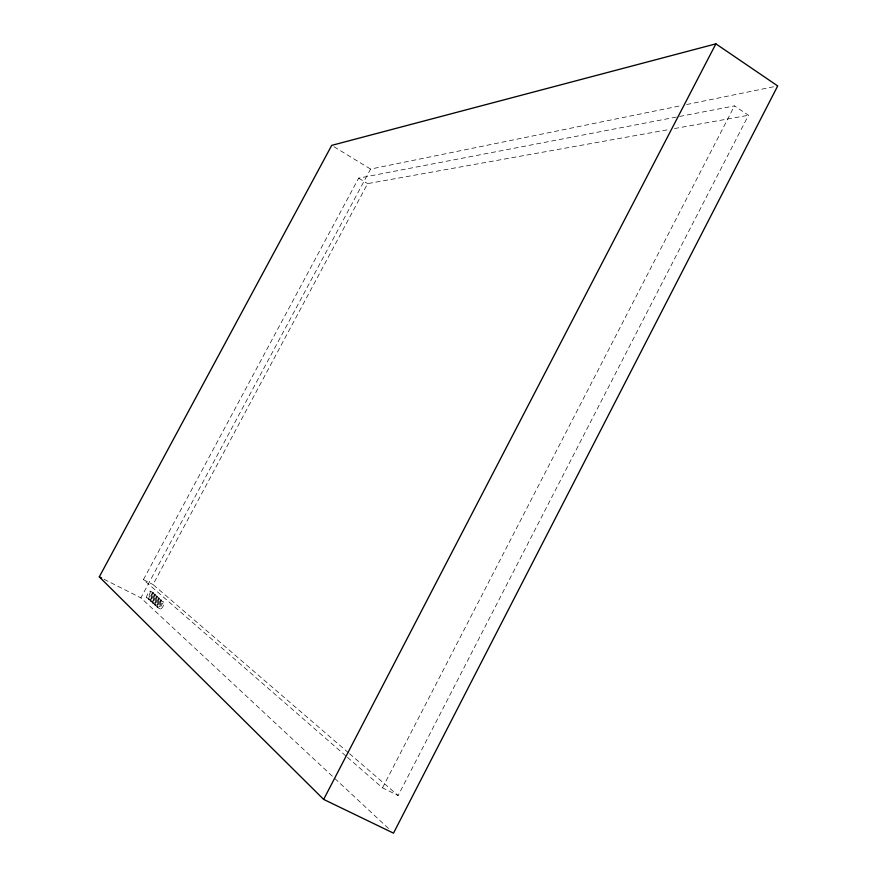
<?xml version="1.0" encoding="UTF-8"?>
<svg xmlns="http://www.w3.org/2000/svg" width="877" height="877" viewBox="0 0 877 877"><rect width="100%" height="100%" fill="white"/><g stroke="black" fill="none" stroke-linecap="round" stroke-linejoin="round"><path stroke-width="0.66" stroke-dasharray="4.38 3.29" d="M347.467 757.344L382.504 787.853L398.147 795.527L748.487 115.271L734.487 105.887L358.649 178.141L143.422 579.664L346.437 756.445M382.504 787.853L734.487 105.887M388.489 828.48L140.901 597.862L370.565 169.075L681.276 105.624M348.498 752.795L153.036 584.542L367.66 183.611L669.096 129.522M686.636 104.527L777.702 85.935M674.479 128.546L748.487 115.271M150.833 601.512L154.078 603.157M152.927 603.442L156.194 605.086M104.045 579.28L140.901 597.862M155.054 605.382L158.331 607.037M157.213 607.355L160.502 609.011M150.23 591.153A3.738 0.888 -62.7 0 1 148.18 596.623A3.738 0.888 -62.7 0 1 146.996 595.571A3.738 0.888 -62.7 0 1 150.23 591.153L153.431 592.775A3.738 0.899 -62.7 0 1 151.392 598.246A3.738 0.899 -62.7 0 1 150.197 597.182A3.738 0.899 -62.7 0 1 153.431 592.775M152.302 592.995A3.76 0.899 -62.7 0 1 150.241 598.498A3.76 0.899 -62.7 0 1 149.046 597.434A3.76 0.899 -62.7 0 1 152.302 592.995L155.525 594.628A3.76 0.91 -62.7 0 1 153.475 600.131A3.76 0.91 -62.7 0 1 152.258 599.057A3.76 0.91 -62.7 0 1 155.525 594.628M154.396 594.858A3.782 0.91 -62.7 0 1 152.335 600.394A3.782 0.91 -62.7 0 1 151.118 599.309A3.782 0.91 -62.7 0 1 154.396 594.858L157.63 596.492A3.782 0.921 -62.8 0 1 155.58 602.028A3.782 0.921 -62.8 0 1 154.352 600.942A3.782 0.921 -62.8 0 1 157.63 596.492M156.512 596.733A3.804 0.921 -62.8 0 1 154.451 602.313A3.804 0.921 -62.8 0 1 153.212 601.216A3.804 0.921 -62.8 0 1 156.512 596.733L159.778 598.377A3.804 0.932 -62.8 0 1 157.707 603.957A3.804 0.932 -62.8 0 1 156.468 602.861A3.804 0.932 -62.8 0 1 159.778 598.377M158.66 598.64A3.837 0.932 -62.8 0 1 156.588 604.253A3.837 0.932 -62.8 0 1 155.339 603.146A3.837 0.932 -62.8 0 1 158.66 598.64L161.938 600.296A3.826 0.943 -62.8 0 1 159.866 605.908A3.826 0.943 -62.8 0 1 158.605 604.801A3.826 0.943 -62.8 0 1 161.938 600.296M160.831 600.57A3.859 0.943 -62.8 0 1 158.748 606.215A3.859 0.943 -62.8 0 1 157.487 605.097A3.859 0.943 -62.8 0 1 160.831 600.57L164.131 602.236A3.859 0.954 -62.8 0 1 162.048 607.882A3.859 0.954 -62.8 0 1 160.776 606.763A3.859 0.954 -62.8 0 1 164.131 602.236M146.711 597.741L149.912 599.364M148.761 599.616L151.984 601.249M143.422 579.664L153.036 584.542M358.649 178.141L367.66 183.611M334.005 146.755L370.565 169.075M349.539 753.694L398.147 795.527"/><path stroke-width="1.32" d="M323.657 799.407L715.884 43.85L777.702 85.935L393.499 833.15L323.657 799.407L99.298 576.88L331.725 145.363L715.884 43.85M99.298 576.88L101.677 578.086"/></g></svg>
